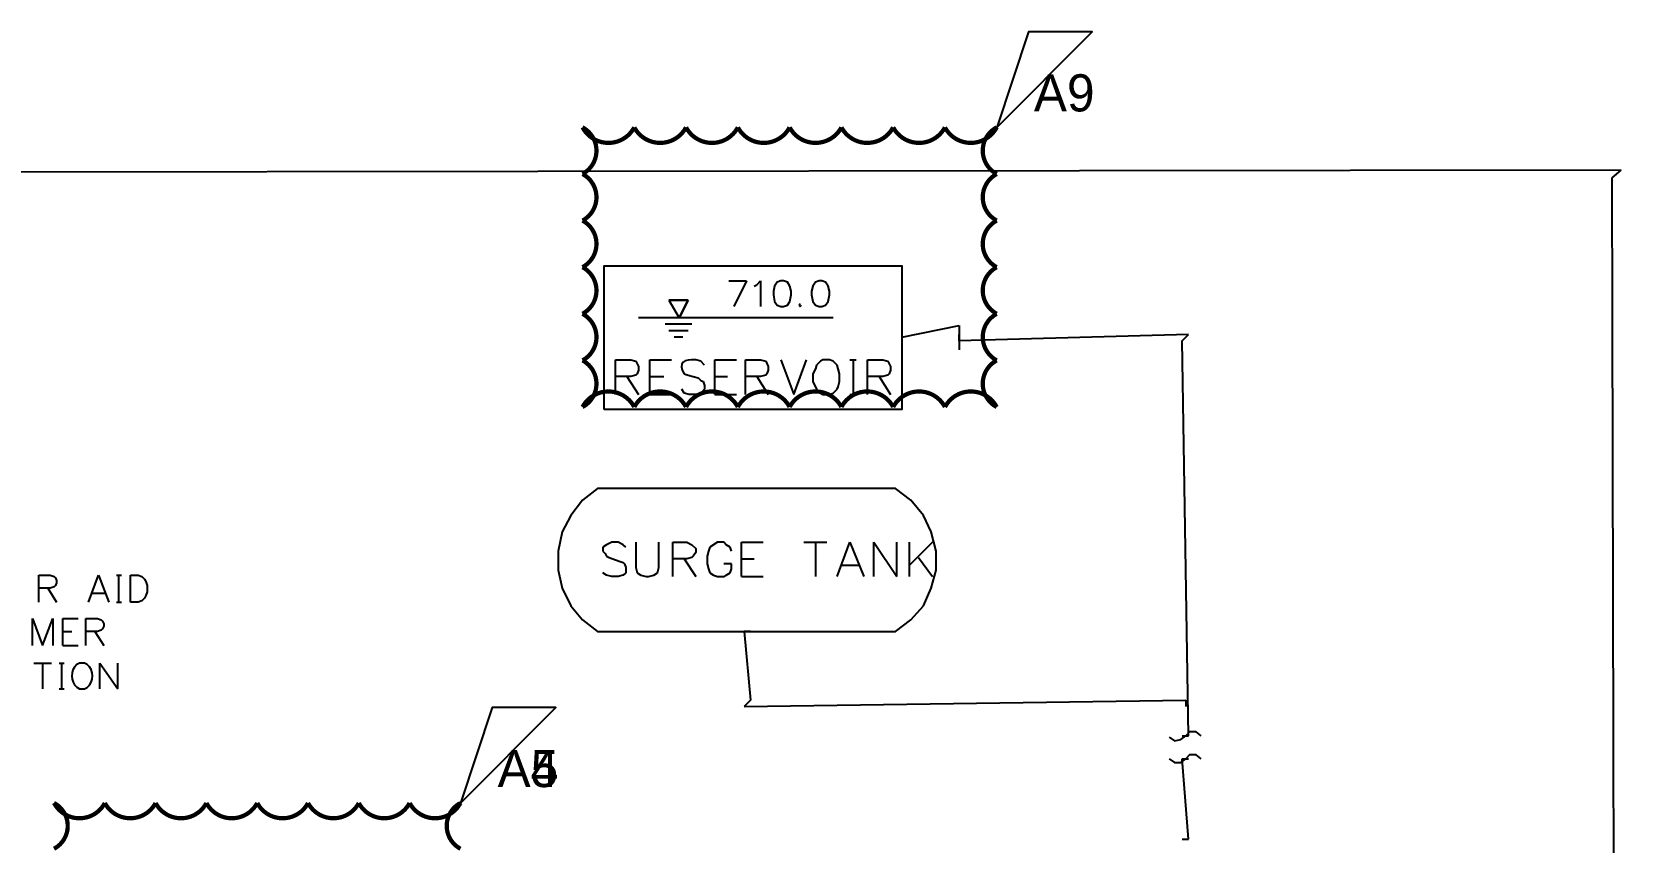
# Model space of a CAD drawing. Header units: metres. Extents: x 45 to 1207, y 17 to 801.
# Drawn here: x 907.1 to 1206.7, y 647.9 to 800.5 of the extents above; entities that cross this region are included whole.
import ezdxf

# ---------------------------------------------------------------- set-up
doc = ezdxf.new("R2010")
doc.units = ezdxf.units.M
doc.layers.add('REV-AGENT', color=1, linetype='Continuous')

msp = doc.modelspace()

# ---------------------------------------------------------------- linework, layer by layer
for p, q in [((1206.72, 774.48), (54.72, 773.04)), ((1206.72, 774.48), (54.72, 773.04)), ((1205.04, 773.04), (1206.72, 774.48)), ((1205.04, 773.04), (1206.72, 774.48)), ((1206.72, 17.04), (1205.04, 773.04)), ((1206.72, 17.04), (1205.04, 773.04)), ((1038.48, 753.6), (1041.84, 753.6)), ((1041.84, 753.6), (1039.44, 748.8)), ((1043.28, 752.64), (1043.76, 752.88)), ((1043.76, 752.88), (1044.48, 753.6)), ((1044.48, 753.6), (1044.48, 748.8)), ((1047.12, 752.64), (1046.88, 751.68)), ((1047.6, 753.36), (1047.12, 752.64)), ((1048.32, 753.6), (1047.6, 753.36)), ((1048.8, 753.6), (1048.32, 753.6)), ((1049.52, 753.36), (1048.8, 753.6)), ((1050, 752.64), (1049.52, 753.36)), ((1050.24, 751.68), (1050, 752.64)), ((1054.32, 752.64), (1054.08, 751.68)), ((1054.8, 753.36), (1054.32, 752.64)), ((1055.52, 753.6), (1054.8, 753.36)), ((1056, 753.6), (1055.52, 753.6)), ((1056.72, 753.36), (1056, 753.6)), ((1057.2, 752.64), (1056.72, 753.36)), ((1057.44, 751.68), (1057.2, 752.64)), ((1027.2, 750), (1029.12, 746.64)), ((1030.8, 750), (1027.2, 750)), ((1027.2, 750), (1030.8, 750)), ((1027.2, 750), (1030.8, 750)), ((1029.12, 746.64), (1030.8, 750)), ((1030.8, 750), (1029.12, 746.64)), ((1046.88, 751.68), (1046.88, 750.96)), ((1046.88, 750.96), (1047.12, 749.76)), ((1047.12, 749.76), (1047.6, 749.04)), ((1049.52, 749.04), (1050, 749.76)), ((1050, 749.76), (1050.24, 750.96)), ((1050.24, 750.96), (1050.24, 751.68)), ((1051.92, 749.28), (1051.68, 749.04)), ((1054.08, 751.68), (1054.08, 750.96)), ((1054.08, 750.96), (1054.32, 749.76)), ((1054.32, 749.76), (1054.8, 749.04)), ((1056.72, 749.04), (1057.2, 749.76)), ((1057.2, 749.76), (1057.44, 750.96)), ((1057.44, 750.96), (1057.44, 751.68)), ((1058.16, 746.64), (1021.44, 746.64)), ((1047.6, 749.04), (1048.32, 748.8)), ((1048.32, 748.8), (1048.8, 748.8)), ((1048.8, 748.8), (1049.52, 749.04)), ((1051.68, 749.04), (1051.92, 748.8)), ((1051.92, 748.8), (1052.16, 749.04)), ((1054.8, 749.04), (1055.52, 748.8)), ((1055.52, 748.8), (1056, 748.8)), ((1056, 748.8), (1056.72, 749.04)), ((1031.52, 745.44), (1026.48, 745.44)), ((1030.8, 744.24), (1027.2, 744.24)), ((1071.12, 743.04), (1081.92, 745.2)), ((1081.92, 745.2), (1081.92, 740.64)), ((1125.12, 743.52), (1081.92, 742.32)), ((1125.12, 743.52), (1081.92, 742.32)), ((1081.92, 742.32), (1081.92, 743.52)), ((1123.92, 742.32), (1125.12, 743.52)), ((1123.92, 742.32), (1125.12, 743.52)), ((1029.84, 743.04), (1028.16, 743.04)), ((1125.12, 667.92), (1123.92, 742.32)), ((1125.12, 667.92), (1123.92, 742.32)), ((1017.12, 732.24), (1017.12, 738.72)), ((1017.12, 738.72), (1020, 738.72)), ((1020, 738.72), (1020.96, 738.48)), ((1020.96, 738.48), (1021.44, 737.52)), ((1021.44, 737.52), (1021.44, 736.8)), ((1023.6, 732.24), (1023.6, 738.72)), ((1023.6, 738.72), (1027.68, 738.72)), ((1033.2, 738.48), (1032.24, 738.72)), ((1033.92, 737.76), (1033.2, 738.48)), ((1035.84, 732.24), (1035.84, 738.72)), ((1035.84, 738.72), (1039.92, 738.72)), ((1041.6, 732.24), (1041.6, 738.72)), ((1041.6, 738.72), (1044.48, 738.72)), ((1044.48, 738.72), (1045.44, 738.48)), ((1045.44, 738.48), (1045.92, 737.52)), ((1045.92, 737.52), (1045.92, 736.8)), ((1048.32, 738.72), (1050.72, 732.24)), ((1050.72, 732.24), (1053.12, 738.72)), ((1055.04, 737.76), (1054.8, 737.04)), ((1055.76, 738.48), (1055.04, 737.76)), ((1056.24, 738.72), (1055.76, 738.48)), ((1057.44, 738.72), (1056.24, 738.72)), ((1058.16, 738.48), (1057.44, 738.72)), ((1058.88, 737.76), (1058.16, 738.48)), ((1059.12, 737.04), (1058.88, 737.76)), ((1061.28, 738.72), (1062.48, 738.72)), ((1062, 732.24), (1062, 738.72)), ((1064.64, 732.24), (1064.64, 738.72)), ((1064.64, 738.72), (1067.52, 738.72)), ((1067.52, 738.72), (1068.48, 738.48)), ((1068.48, 738.48), (1068.96, 737.52)), ((1068.96, 737.52), (1068.96, 736.8)), ((1020, 735.6), (1017.12, 735.6)), ((1019.28, 735.6), (1021.44, 732.24)), ((1020.96, 735.84), (1020, 735.6)), ((1021.2, 736.08), (1020.96, 735.84)), ((1021.44, 736.8), (1021.2, 736.08)), ((1023.6, 735.6), (1026.24, 735.6)), ((1030.08, 736.08), (1030.8, 735.84)), ((1030.8, 735.84), (1032.72, 735.36)), ((1032.72, 735.36), (1033.2, 734.88)), ((1033.2, 734.88), (1033.68, 734.64)), ((1033.68, 734.64), (1033.92, 733.92)), ((1035.84, 735.6), (1038.24, 735.6)), ((1044.48, 735.6), (1041.6, 735.6)), ((1043.76, 735.6), (1045.92, 732.24)), ((1045.44, 735.84), (1044.48, 735.6)), ((1045.68, 736.08), (1045.44, 735.84)), ((1045.92, 736.8), (1045.68, 736.08)), ((1054.8, 737.04), (1054.32, 736.08)), ((1054.32, 736.08), (1054.32, 734.64)), ((1054.32, 734.64), (1055.04, 733.2)), ((1059.36, 736.08), (1059.12, 737.04)), ((1059.12, 733.68), (1059.36, 734.64)), ((1059.36, 734.64), (1059.36, 736.08)), ((1067.52, 735.6), (1064.64, 735.6)), ((1066.8, 735.6), (1068.96, 732.24)), ((1068.48, 735.84), (1067.52, 735.6)), ((1068.72, 736.08), (1068.48, 735.84)), ((1068.96, 736.8), (1068.72, 736.08)), ((1023.6, 732.24), (1027.68, 732.24)), ((1030.08, 732.48), (1029.6, 733.2)), ((1031.04, 732.24), (1030.08, 732.48)), ((1032.24, 732.24), (1031.04, 732.24)), ((1033.2, 732.48), (1032.24, 732.24)), ((1033.92, 733.2), (1033.2, 732.48)), ((1033.92, 733.92), (1033.92, 733.2)), ((1035.84, 732.24), (1039.92, 732.24)), ((1055.04, 733.2), (1055.76, 732.48)), ((1055.76, 732.48), (1056.24, 732.24)), ((1056.24, 732.24), (1057.44, 732.24)), ((1057.44, 732.24), (1058.16, 732.48)), ((1058.16, 732.48), (1058.88, 733.2)), ((1058.88, 733.2), (1059.12, 733.68)), ((1061.28, 732.24), (1062.48, 732.24)), ((1013.76, 714.48), (1010.88, 712.32)), ((1069.92, 714.48), (1013.76, 714.48)), ((1072.8, 712.32), (1069.92, 714.48)), ((1010.88, 712.32), (1008.72, 709.44)), ((1075.2, 709.44), (1072.8, 712.32)), ((1008.72, 709.44), (1007.04, 706.32)), ((1076.64, 706.32), (1075.2, 709.44)), ((1007.04, 706.32), (1006.32, 702.72)), ((1016.4, 704.4), (1015.44, 703.92)), ((1017.6, 704.4), (1016.4, 704.4)), ((1018.56, 703.92), (1017.6, 704.4)), ((1020.96, 704.4), (1020.96, 699.6)), ((1025.28, 699.6), (1025.28, 704.4)), ((1027.92, 697.92), (1027.92, 704.4)), ((1027.92, 704.4), (1030.56, 704.4)), ((1030.56, 704.4), (1031.52, 703.92)), ((1036.32, 704.4), (1034.88, 703.44)), ((1037.52, 704.4), (1036.32, 704.4)), ((1038, 703.92), (1037.52, 704.4)), ((1040.88, 697.92), (1040.88, 704.4)), ((1040.88, 704.4), (1044.96, 704.4)), ((1052.64, 704.4), (1056.96, 704.4)), ((1054.8, 704.4), (1054.8, 697.92)), ((1058.88, 697.92), (1061.28, 704.4)), ((1061.28, 704.4), (1063.92, 697.92)), ((1065.84, 697.92), (1065.84, 704.4)), ((1065.84, 704.4), (1070.16, 697.92)), ((1070.16, 697.92), (1070.16, 704.4)), ((1072.56, 697.92), (1072.56, 704.4)), ((1076.88, 704.4), (1072.56, 700.08)), ((1077.6, 702.72), (1076.64, 706.32)), ((1006.32, 702.72), (1006.32, 699.12)), ((1015.44, 703.92), (1014.72, 703.44)), ((1014.72, 703.44), (1014.72, 702.72)), ((1014.72, 702.72), (1015.2, 702.24)), ((1015.2, 702.24), (1015.44, 701.76)), ((1015.44, 701.76), (1015.92, 701.52)), ((1015.92, 701.52), (1017.84, 700.8)), ((1019.04, 703.44), (1018.56, 703.92)), ((1030.56, 701.28), (1027.92, 701.28)), ((1030.08, 701.28), (1032.24, 697.92)), ((1031.52, 701.52), (1030.56, 701.28)), ((1031.52, 703.92), (1032.24, 703.2)), ((1031.76, 701.76), (1031.52, 701.52)), ((1032.24, 702.48), (1031.76, 701.76)), ((1032.24, 703.2), (1032.24, 702.48)), ((1034.64, 702.72), (1034.4, 701.76)), ((1034.4, 701.76), (1034.4, 700.32)), ((1034.88, 703.44), (1034.64, 702.72)), ((1038.72, 703.44), (1038, 703.92)), ((1038.96, 702.72), (1038.72, 703.44)), ((1040.88, 701.28), (1043.28, 701.28)), ((1074.24, 701.52), (1076.88, 697.92)), ((1077.6, 699.12), (1077.6, 702.72)), ((1006.32, 699.12), (1007.04, 695.76)), ((1015.44, 698.16), (1014.72, 698.64)), ((1017.84, 700.8), (1018.56, 700.56)), ((1018.56, 700.56), (1018.8, 700.32)), ((1019.04, 698.64), (1018.56, 698.16)), ((1018.8, 700.32), (1019.04, 699.6)), ((1019.04, 699.6), (1019.04, 698.64)), ((1020.96, 699.6), (1021.2, 698.64)), ((1021.2, 698.64), (1021.92, 698.16)), ((1024.32, 698.16), (1025.04, 698.64)), ((1025.04, 698.64), (1025.28, 699.6)), ((1034.4, 700.32), (1034.64, 699.36)), ((1034.64, 699.36), (1034.88, 698.64)), ((1034.88, 698.64), (1035.6, 698.16)), ((1038.96, 700.32), (1037.52, 700.32)), ((1038, 698.16), (1038.72, 698.64)), ((1038.72, 698.64), (1038.96, 699.36)), ((1038.96, 699.36), (1038.96, 700.32)), ((1059.84, 700.08), (1062.96, 700.08)), ((1076.64, 695.76), (1077.6, 699.12)), ((908.4, 693.12), (908.4, 698.16)), ((908.4, 698.16), (910.56, 698.16)), ((910.56, 695.76), (908.4, 695.76)), ((910.08, 695.76), (911.76, 693.12)), ((910.56, 698.16), (911.28, 697.92)), ((911.28, 696), (910.56, 695.76)), ((911.28, 697.92), (911.52, 697.68)), ((911.52, 696.24), (911.28, 696)), ((911.52, 697.68), (911.76, 697.2)), ((911.76, 696.72), (911.52, 696.24)), ((911.76, 697.2), (911.76, 696.72)), ((917.76, 693.12), (919.68, 698.16)), ((919.68, 698.16), (921.6, 693.12)), ((923.04, 698.16), (924, 698.16)), ((923.52, 693.12), (923.52, 698.16)), ((925.68, 693.12), (925.68, 698.16)), ((925.68, 698.16), (927.12, 698.16)), ((927.12, 698.16), (927.84, 697.92)), ((927.84, 697.92), (928.32, 697.44)), ((928.32, 697.44), (928.56, 696.96)), ((928.56, 696.96), (928.8, 696.24)), ((928.8, 696.24), (928.8, 695.04)), ((1007.04, 695.76), (1008.72, 692.4)), ((1016.4, 697.92), (1015.44, 698.16)), ((1017.6, 697.92), (1016.4, 697.92)), ((1018.56, 698.16), (1017.6, 697.92)), ((1021.92, 698.16), (1022.88, 697.92)), ((1022.88, 697.92), (1023.36, 697.92)), ((1023.36, 697.92), (1024.32, 698.16)), ((1035.6, 698.16), (1036.32, 697.92)), ((1036.32, 697.92), (1037.52, 697.92)), ((1037.52, 697.92), (1038, 698.16)), ((1040.88, 697.92), (1044.96, 697.92)), ((1075.2, 692.4), (1076.64, 695.76)), ((918.48, 694.8), (920.88, 694.8)), ((923.04, 693.12), (924, 693.12)), ((927.12, 693.12), (925.68, 693.12)), ((927.84, 693.36), (927.12, 693.12)), ((928.32, 693.84), (927.84, 693.36)), ((928.56, 694.32), (928.32, 693.84)), ((928.8, 695.04), (928.56, 694.32)), ((1008.72, 692.4), (1010.88, 689.76)), ((1072.8, 689.76), (1075.2, 692.4)), ((907.2, 684.96), (907.2, 690)), ((907.2, 690), (909.12, 684.96)), ((909.12, 684.96), (911.04, 690)), ((911.04, 690), (911.04, 684.96)), ((912.96, 684.96), (912.96, 690)), ((912.96, 690), (915.84, 690)), ((917.28, 684.96), (917.28, 690)), ((917.28, 690), (919.44, 690)), ((919.44, 690), (920.16, 689.76)), ((920.16, 689.76), (920.4, 689.52)), ((920.4, 689.52), (920.64, 689.04)), ((1010.88, 689.76), (1013.76, 687.6)), ((1069.92, 687.6), (1072.8, 689.76)), ((912.96, 687.6), (914.64, 687.6)), ((919.44, 687.6), (917.28, 687.6)), ((918.96, 687.6), (920.64, 684.96)), ((920.16, 687.84), (919.44, 687.6)), ((920.4, 688.08), (920.16, 687.84)), ((920.64, 688.56), (920.4, 688.08)), ((920.64, 689.04), (920.64, 688.56)), ((1013.76, 687.6), (1069.92, 687.6)), ((1042.56, 687.6), (1041.36, 687.6)), ((1041.36, 687.6), (1042.56, 674.64)), ((1041.36, 687.6), (1042.56, 674.64)), ((912.96, 684.96), (915.84, 684.96)), ((907.44, 681.6), (910.8, 681.6)), ((909.12, 681.6), (909.12, 676.8)), ((912.24, 681.6), (913.2, 681.6)), ((912.72, 676.8), (912.72, 681.6)), ((915.6, 681.36), (915.12, 680.88)), ((916.08, 681.6), (915.6, 681.36)), ((917.04, 681.6), (916.08, 681.6)), ((917.52, 681.36), (917.04, 681.6)), ((919.92, 676.8), (919.92, 681.6)), ((919.92, 681.6), (923.28, 676.8)), ((923.28, 676.8), (923.28, 681.6)), ((912.24, 676.8), (913.2, 676.8)), ((916.08, 676.8), (917.04, 676.8)), ((917.04, 676.8), (917.52, 677.04)), ((1042.56, 674.64), (1041.36, 673.44)), ((1042.56, 674.64), (1041.36, 673.44)), ((1041.36, 673.44), (1124.64, 674.64)), ((1041.36, 673.44), (1124.64, 674.64)), ((1124.64, 674.64), (1124.64, 673.44)), ((1125.36, 668.64), (1124.64, 667.92)), ((1126.56, 668.64), (1125.36, 668.64)), ((1127.52, 667.92), (1126.56, 668.64)), ((1121.52, 667.68), (1122.48, 666.96)), ((1122.48, 666.96), (1123.68, 667.2)), ((1123.68, 667.2), (1124.64, 667.92)), ((1123.92, 667.92), (1125.12, 667.92)), ((1121.52, 663.6), (1122.48, 662.88)), ((1122.48, 662.88), (1123.68, 662.88)), ((1123.68, 662.88), (1124.64, 663.6)), ((1125.12, 648.48), (1123.92, 663.6)), ((1125.12, 648.48), (1123.92, 663.6)), ((1123.92, 663.6), (1125.12, 663.6)), ((1125.36, 664.32), (1124.64, 663.6)), ((1126.56, 664.32), (1125.36, 664.32)), ((1127.52, 663.6), (1126.56, 664.32)), ((1123.92, 648.48), (1125.12, 648.48))]:
    msp.add_line(p, q)
msp.add_lwpolyline([(1014.96, 729.36), (1014.96, 756.48), (1071.12, 756.48), (1071.12, 729.36)], close=True)
for points in [[(1032.24, 738.72), (1031.47, 738.76), (1030.8, 738.71), (1030.26, 738.54), (1029.86, 738.28), (1029.62, 737.9), (1029.56, 737.41), (1029.71, 736.8), (1030.08, 736.08)], [(915.12, 680.88), (914.84, 680.36), (914.67, 679.79), (914.62, 679.18), (914.67, 678.58), (914.85, 678.01), (915.14, 677.51), (915.55, 677.09), (916.08, 676.8)], [(917.52, 677.04), (917.95, 677.48), (918.26, 678), (918.45, 678.59), (918.51, 679.2), (918.45, 679.81), (918.26, 680.4), (917.95, 680.92), (917.52, 681.36)]]:
    msp.add_lwpolyline(points)
at = {"layer": 'REV-AGENT'}
for points in [[(1088.99, 782.54), (1106.99, 800.54), (1094.99, 800.54)], [(987.89, 655.26), (1005.89, 673.26), (993.89, 673.26)], [(987.89, 655.26), (1005.89, 673.26), (993.89, 673.26)]]:
    msp.add_lwpolyline(points, close=True, dxfattribs=at)
at = {"layer": 'REV-AGENT', "const_width": 0.8}
msp.add_lwpolyline([(1010.9, 729.86, -0.6), (1020.66, 729.86, -0.6), (1030.42, 729.86, -0.6), (1040.19, 729.86, -0.6), (1049.95, 729.86, -0.6), (1059.71, 729.86, -0.6), (1069.47, 729.86, -0.6), (1079.23, 729.86, -0.6), (1088.99, 729.86, -0.6), (1088.99, 738.64, -0.6), (1088.99, 747.42, -0.6), (1088.99, 756.2, -0.6), (1088.99, 764.98, -0.6), (1088.99, 773.76, -0.6), (1088.99, 782.54, -0.6), (1079.23, 782.54, -0.6), (1069.47, 782.54, -0.6), (1059.71, 782.54, -0.6), (1049.95, 782.54, -0.6), (1040.19, 782.54, -0.6), (1030.42, 782.54, -0.6), (1020.66, 782.54, -0.6), (1010.9, 782.54, -0.6), (1010.9, 773.76, -0.6), (1010.9, 764.98, -0.6), (1010.9, 756.2, -0.6), (1010.9, 747.42, -0.6), (1010.9, 738.64, -0.6)], format="xyb", close=True, dxfattribs=at)
msp.add_lwpolyline([(987.89, 646.64, -0.6), (987.89, 655.26, -0.6), (978.31, 655.26, -0.6), (968.73, 655.26, -0.6), (959.16, 655.26, -0.6), (949.58, 655.26, -0.6), (940, 655.26, -0.6), (930.42, 655.26, -0.6), (920.85, 655.26, -0.6), (911.27, 655.26, -0.6), (911.27, 646.64, -0.6)], format="xyb", dxfattribs=at)
msp.add_lwpolyline([(987.89, 646.64, -0.6), (987.89, 655.26, -0.6), (978.31, 655.26, -0.6), (968.73, 655.26, -0.6), (959.16, 655.26, -0.6), (949.58, 655.26, -0.6), (940, 655.26, -0.6), (930.42, 655.26, -0.6), (920.85, 655.26, -0.6), (911.27, 655.26, -0.6), (911.27, 646.64, -0.6)], format="xyb", dxfattribs=at)

# ---------------------------------------------------------------- texts
at = {"layer": 'REV-AGENT'}
for s, p in [('A9', (1095.99, 785.54)), ('A4', (994.89, 658.26)), ('A5', (994.89, 658.26))]:
    msp.add_text(s, height=7, dxfattribs=at).set_placement(p)

doc.saveas('drawing.dxf')
